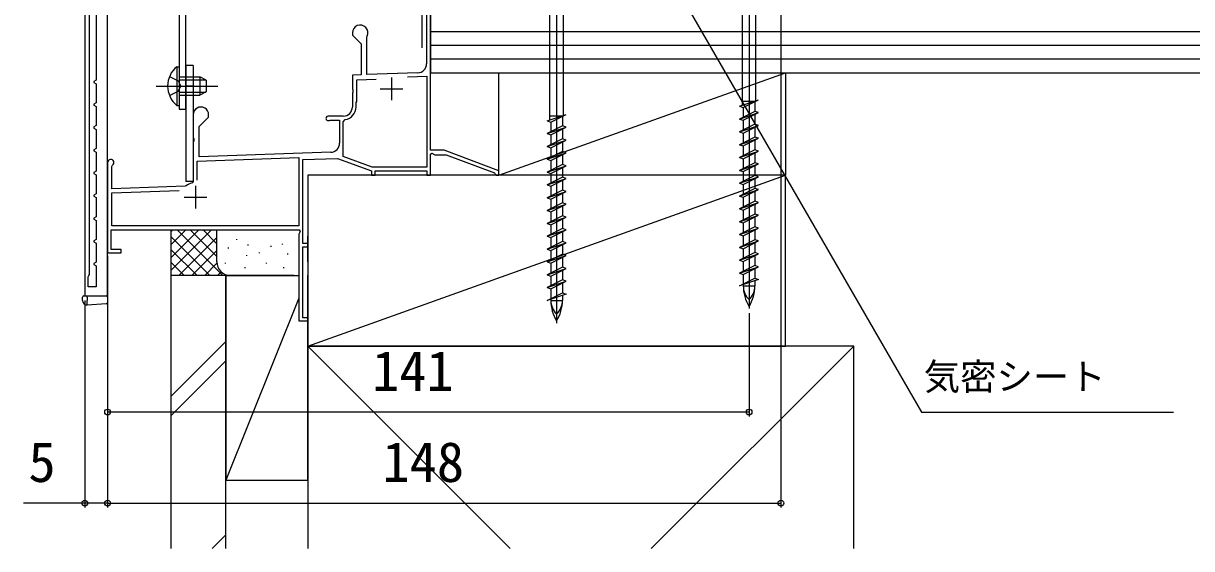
# Model space of a CAD drawing. Units: millimetres, scale not verified. Extents: x -525 to 525, y -783 to 778.
# Drawn here: x -103.5 to 153.3, y 39.1 to 154.5 of the extents above; entities that cross this region are included whole.
import ezdxf
from ezdxf.enums import TextEntityAlignment as Align

# ---------------------------------------------------------------- set-up
doc = ezdxf.new("R2010")
doc.units = ezdxf.units.MM
doc.header["$LTSCALE"] = 4
for name, color, linetype in [('0-2_YKK_11', 7, 'Continuous'), ('0-3_YKK_11E', 7, 'Continuous'), ('0-4_YKK_12', 2, 'Continuous'), ('0-5_YKK_13', 4, 'Continuous'), ('0-6_YKK_D', 6, 'Continuous'), ('0-8_YSS_K', 3, 'Continuous'), ('0-9_YSS_KE', 3, 'Continuous')]:
    doc.layers.add(name, color=color, linetype=linetype)
doc.styles.add('ＭＳ ゴシック', font='')
doc.styles.get('ＭＳ ゴシック').set_extended_font_data('MS Gothic')

msp = doc.modelspace()

# ---------------------------------------------------------------- linework, layer by layer
at = {"layer": '0-2_YKK_11'}
for points in [[(-88.999, 99.369), (-88.999, 159.43), (-89.149, 159.69), (-89.299, 159.95), (-89.299, 161.929)], [(-87.499, 162.245), (-87.499, 142.054), (-87.999, 141.765), (-87.999, 141.534), (-87.499, 141.246), (-87.499, 137.054), (-87.999, 136.765), (-87.999, 136.534), (-87.499, 136.246), (-87.499, 132.054), (-87.999, 131.765), (-87.999, 131.534), (-87.499, 131.246), (-87.499, 127.054), (-87.999, 126.765), (-87.999, 126.534), (-87.499, 126.246), (-87.499, 122.054), (-87.999, 121.765), (-87.999, 121.534), (-87.499, 121.246), (-87.499, 117.054), (-87.999, 116.765), (-87.999, 116.534), (-87.499, 116.246), (-87.499, 112.054), (-87.999, 111.765), (-87.999, 111.534), (-87.499, 111.246)], [(-87.499, 111.246), (-87.499, 107.054), (-87.999, 106.765), (-87.999, 106.534), (-87.499, 106.246), (-87.499, 102.054), (-87.999, 101.765), (-87.999, 101.534), (-87.499, 101.246), (-87.499, 96.65), (-89.299, 96.65), (-89.299, 98.85), (-89.149, 99.11), (-88.999, 99.369)]]:
    msp.add_lwpolyline(points, dxfattribs=at)
at = {"layer": '0-3_YKK_11E'}
for p, q in [((-14.9, 161.15), (-14.9, 145.65)), ((-22.6, 142.65), (-22.6, 137.65)), ((-25.1, 140.15), (-20.1, 140.15)), ((-33.2, 134.15), (-36.5, 134.15)), ((-65.7, 118.85), (-65.7, 113.85)), ((-68.2, 116.35), (-63.2, 116.35))]:
    msp.add_line(p, q, dxfattribs=at)
for points in [[(-84.2, 109.15), (-42.873, 109.15), (-42.677, 108.81), (-43, 108.25), (-43, 89.15), (-41, 89.15), (-41, 89.85), (-42.1, 89.85), (-42.1, 105.45), (-41, 105.45), (-41, 106.15), (-42.1, 106.15), (-42.1, 124.591), (-34.441, 124.858), (-27, 122.15), (-27, 121.15), (-26.2, 121.15), (-26.2, 122.15), (-14.8, 122.15), (-14.8, 121.15), (-14, 121.15), (-14, 125.823), (-13.7, 125.996), (-13.1, 125.65), (-10.612, 125.65), (0.009, 121.667), (0.202, 121.418), (0.5, 121.15), (1, 121.15), (1, 122.15), (-11, 126.65), (-14, 126.65), (-14, 160.35)], [(-31.2, 152.45), (-31.2, 151.95), (-29.3, 150.05), (-29.3, 143.216), (-31.2, 143.15), (-31.2, 140.108), (-31.08, 139.925), (-31.08, 139.375), (-31.2, 139.192), (-31.2, 136.15)], [(-16.83, 143.652), (-28, 143.262), (-28, 151.578), (-27.97, 151.709)], [(-19.068, 142.773), (-14.8, 142.922), (-14.8, 122.95), (-26.859, 122.95), (-33.2, 125.258), (-33.2, 132.888), (-32.776, 133.382)], [(-30.4, 136.15), (-30.4, 137.15), (-30.2, 137.35), (-30.2, 142.084), (-25.962, 142.232)], [(-66.2, 134.45), (-66.2, 129.408), (-66.08, 129.225), (-66.08, 128.675), (-66.2, 128.492), (-66.2, 119.757), (-66.431, 119.465)], [(-35.93, 126.207), (-64.9, 125.195), (-64.9, 131.85), (-62.8, 133.95), (-62.8, 134.45)], [(-36.258, 133.212), (-36.113, 133.25), (-34, 133.25), (-34, 128.206)], [(-85, 123.95), (-85, 104.15), (-82, 104.15), (-82, 104.85), (-84.2, 104.85), (-84.2, 109.15)], [(-65.3, 120.05), (-65.3, 124.281), (-43, 125.059), (-43, 110.05), (-84.1, 110.05), (-84.1, 117.281), (-69.294, 117.798)], [(-67.74, 118.815), (-67.921, 118.746), (-84.1, 118.181), (-84.1, 123.084), (-83.95, 123.344)]]:
    msp.add_lwpolyline(points, dxfattribs=at)
for centre, radius, start, end in [((-29.5, 152.45), 1.7, 334.15809, 180), ((-16.9, 145.65), 2, 272, 0.00001), ((-64.5, 134.45), 1.7, 359.99999, 180.00001), ((-33.2, 136.15), 2, 270.00001, 359.99999), ((-33.2, 136.15), 2.8, 278.71476, 360), ((-36.5, 133.65), 0.5, 90.00004, 298.95505), ((-36, 128.206), 2, 272, 0.00001), ((-84.3, 123.95), 0.7, 300.00004, 180.00003), ((-65.7, 116.35), 3.2, 103.21298, 129.61476)]:
    msp.add_arc(centre, radius, start, end, dxfattribs=at)
at = {"layer": '0-4_YKK_12'}
msp.add_lwpolyline([(-90.012, 316.425), (-90.012, 94.65), (-85, 94.65), (-85, 161.65)], dxfattribs=at)
at = {"layer": '0-5_YKK_13'}
for p, q in [((56, 169.018), (56, 91.878)), ((13.7, 165.818), (13.7, 88.678)), ((-69.3, 162.15), (-69.3, 135.65)), ((-67.8, 135.65), (-67.8, 162.15)), ((54.525, 136.54), (54.525, 164.177)), ((57.475, 137.53), (57.475, 164.177)), ((12.225, 133.34), (12.225, 160.977)), ((15.175, 134.33), (15.175, 160.977)), ((-69.809, 145.007), (-69.3, 145.007)), ((-69.3, 145.007), (-69.3, 136.507)), ((-66.2, 145.257), (-67.8, 145.257)), ((-67.8, 145.257), (-67.8, 119.757)), ((-66.2, 145.257), (-66.2, 119.757)), ((-69.3, 142.102), (-63.391, 142.102)), ((-63.3, 142.057), (-64.7, 142.757)), ((-63.3, 142.057), (-63.3, 139.457)), ((-74.3, 140.757), (-60.8, 140.757)), ((-69.3, 139.411), (-63.391, 139.411)), ((-69.3, 138.757), (-64.7, 138.757)), ((-66.2, 140.757), (-67.8, 140.757)), ((-63.3, 139.457), (-64.7, 138.757)), ((53.9, 136.33), (58.1, 137.74)), ((53.9, 136.33), (54.725, 136.053)), ((57.475, 137.35), (54.55, 137.35)), ((54.725, 136.053), (58.1, 137.74)), ((57.275, 137.327), (57.275, 135.197)), ((57.475, 137.427), (57.475, 137.35)), ((-69.3, 135.65), (-67.8, 135.65)), ((11.6, 133.13), (15.8, 134.54)), ((15.175, 134.15), (12.25, 134.15)), ((12.425, 132.853), (15.8, 134.54)), ((14.975, 134.127), (14.975, 131.997)), ((15.175, 134.227), (15.175, 134.15)), ((57.275, 135.197), (53.9, 133.51)), ((53.9, 133.51), (58.1, 134.92)), ((54.725, 136.053), (54.725, 133.922)), ((54.725, 133.233), (58.1, 134.92)), ((58.1, 134.92), (57.275, 135.197)), ((57.275, 134.507), (57.275, 132.377)), ((11.6, 133.13), (12.425, 132.853)), ((14.975, 131.997), (11.6, 130.31)), ((11.6, 130.31), (15.8, 131.72)), ((12.425, 132.853), (12.425, 130.722)), ((12.425, 130.033), (15.8, 131.72)), ((15.8, 131.72), (14.975, 131.997)), ((14.975, 131.307), (14.975, 129.177)), ((53.9, 133.51), (54.725, 133.233)), ((54.725, 133.233), (54.725, 131.102)), ((54.725, 130.413), (58.1, 132.1)), ((58.1, 132.1), (57.275, 132.377)), ((57.275, 131.687), (57.275, 129.557)), ((11.6, 130.31), (12.425, 130.033)), ((12.425, 130.033), (12.425, 127.902)), ((12.425, 127.213), (15.8, 128.9)), ((15.8, 128.9), (14.975, 129.177)), ((14.975, 128.487), (14.975, 126.357)), ((53.9, 130.69), (54.725, 130.413)), ((54.725, 130.413), (54.725, 128.282)), ((54.725, 127.593), (58.1, 129.28)), ((58.1, 129.28), (57.275, 129.557)), ((57.275, 128.867), (57.275, 126.737)), ((11.6, 127.49), (12.425, 127.213)), ((12.425, 127.213), (12.425, 125.082)), ((12.425, 124.393), (15.8, 126.08)), ((15.8, 126.08), (14.975, 126.357)), ((53.9, 127.87), (54.725, 127.593)), ((54.725, 127.593), (54.725, 125.462)), ((54.725, 124.773), (58.1, 126.46)), ((58.1, 126.46), (57.275, 126.737)), ((57.275, 126.047), (57.275, 123.917)), ((11.6, 124.67), (12.425, 124.393)), ((12.425, 124.393), (12.425, 122.262)), ((14.975, 125.667), (14.975, 123.537)), ((15.8, 123.26), (14.975, 123.537)), ((53.9, 125.05), (54.725, 124.773)), ((54.725, 124.773), (54.725, 122.642)), ((54.725, 121.953), (58.1, 123.64)), ((58.1, 123.64), (57.275, 123.917)), ((11.6, 121.85), (12.425, 121.573)), ((12.425, 121.573), (15.8, 123.26)), ((12.425, 121.573), (12.425, 119.442)), ((14.975, 122.847), (14.975, 120.717)), ((15.8, 120.44), (14.975, 120.717)), ((53.9, 122.23), (54.725, 121.953)), ((54.725, 121.953), (54.725, 119.822)), ((54.725, 119.133), (58.1, 120.82)), ((57.275, 123.227), (57.275, 121.097)), ((58.1, 120.82), (57.275, 121.097)), ((-66.2, 119.757), (-67.8, 119.757)), ((11.6, 119.03), (12.425, 118.753)), ((12.425, 118.753), (15.8, 120.44)), ((12.425, 118.753), (12.425, 116.622)), ((14.975, 120.027), (14.975, 117.897)), ((53.9, 119.41), (54.725, 119.133)), ((54.725, 119.133), (54.725, 117.002)), ((57.275, 120.407), (57.275, 118.277)), ((58.1, 118), (57.275, 118.277)), ((11.6, 116.21), (12.425, 115.933)), ((12.425, 115.933), (15.8, 117.62)), ((12.425, 115.933), (12.425, 113.802)), ((15.8, 117.62), (14.975, 117.897)), ((14.975, 117.207), (14.975, 115.077)), ((53.9, 116.59), (54.725, 116.313)), ((54.725, 116.313), (58.1, 118)), ((54.725, 116.313), (54.725, 114.182)), ((57.275, 117.587), (57.275, 115.457)), ((11.6, 113.39), (12.425, 113.113)), ((12.425, 113.113), (15.8, 114.8)), ((12.425, 113.113), (12.425, 110.982)), ((15.8, 114.8), (14.975, 115.077)), ((14.975, 114.387), (14.975, 112.257)), ((53.9, 113.77), (54.725, 113.493)), ((54.725, 113.493), (58.1, 115.18)), ((54.725, 113.493), (54.725, 111.362)), ((58.1, 115.18), (57.275, 115.457)), ((57.275, 114.767), (57.275, 112.637)), ((11.6, 110.57), (12.425, 110.293)), ((12.425, 110.293), (15.8, 111.98)), ((15.8, 111.98), (14.975, 112.257)), ((14.975, 111.567), (14.975, 109.437)), ((53.9, 110.95), (54.725, 110.673)), ((54.725, 110.673), (58.1, 112.36)), ((54.725, 110.673), (54.725, 108.542)), ((58.1, 112.36), (57.275, 112.637)), ((57.275, 111.947), (57.275, 109.817)), ((12.425, 110.293), (12.425, 108.162)), ((12.425, 107.473), (15.8, 109.16)), ((15.8, 109.16), (14.975, 109.437)), ((14.975, 108.747), (14.975, 106.617)), ((53.9, 108.13), (54.725, 107.853)), ((54.725, 107.853), (58.1, 109.54)), ((58.1, 109.54), (57.275, 109.817)), ((57.275, 109.127), (57.275, 106.997)), ((11.6, 107.75), (12.425, 107.473)), ((12.425, 107.473), (12.425, 105.342)), ((12.425, 104.653), (15.8, 106.34)), ((15.8, 106.34), (14.975, 106.617)), ((14.975, 105.927), (14.975, 103.797)), ((53.9, 105.31), (54.725, 105.033)), ((54.725, 107.853), (54.725, 105.722)), ((54.725, 105.033), (58.1, 106.72)), ((58.1, 106.72), (57.275, 106.997)), ((57.275, 106.307), (57.275, 104.177)), ((11.6, 104.93), (12.425, 104.653)), ((12.425, 104.653), (12.425, 102.522)), ((12.425, 101.833), (15.8, 103.52)), ((15.8, 103.52), (14.975, 103.797)), ((14.975, 103.107), (14.975, 100.977)), ((54.725, 105.033), (54.725, 102.902)), ((54.725, 102.213), (58.1, 103.9)), ((57.275, 103.487), (57.275, 101.357)), ((11.6, 102.11), (12.425, 101.833)), ((12.425, 101.833), (12.425, 99.702)), ((12.425, 99.013), (15.8, 100.7)), ((14.975, 100.287), (14.975, 98.157)), ((53.9, 102.49), (54.725, 102.213)), ((57.275, 101.357), (53.9, 99.67)), ((54.725, 102.213), (54.725, 100.082)), ((54.725, 99.393), (58.1, 101.08)), ((57.275, 100.667), (57.275, 98.537)), ((11.6, 99.29), (12.425, 99.013)), ((14.975, 98.157), (11.6, 96.47)), ((12.425, 99.013), (12.425, 96.882)), ((12.425, 96.193), (15.8, 97.88)), ((53.9, 99.67), (54.725, 99.393)), ((53.9, 96.85), (57.275, 98.537)), ((58.1, 98.26), (53.9, 96.85)), ((54.725, 99.393), (54.725, 97.262)), ((57.275, 98.537), (58.1, 98.26)), ((57.275, 97.983), (57.275, 96.85)), ((11.6, 96.47), (12.425, 96.193)), ((11.6, 93.65), (14.975, 95.337)), ((15.8, 95.06), (11.6, 93.65)), ((12.425, 96.193), (12.425, 94.062)), ((14.975, 97.467), (14.975, 95.337)), ((14.975, 95.337), (15.8, 95.06)), ((54.725, 97.127), (54.725, 96.85)), ((54.725, 96.85), (57.275, 96.85)), ((-90.5, 93.692), (-90.5, 94.35)), ((-90.5, 93.652), (-90.5, 93.692)), ((-90.2, 94.65), (-89.5, 94.65)), ((-89.5, 92.65), (-89.561, 92.654)), ((-89.5, 94.35), (-89.5, 94.65)), ((-89.5, 94.65), (-85.3, 94.65)), ((-89.5, 94.35), (-89.5, 93.648)), ((-89.5, 92.65), (-89.5, 93.648)), ((-85.282, 92.908), (-89.5, 92.65)), ((12.425, 93.927), (12.425, 93.65)), ((12.425, 93.65), (14.975, 93.65)), ((14.975, 94.783), (14.975, 93.65))]:
    msp.add_line(p, q, dxfattribs=at)
for points in [[(-69.809, 145.007), (-69.809, 136.507), (-69.3, 136.507)], [(-71.396, 142.832), (-69.489, 141.902), (-68.88, 140.757)], [(-69.3, 142.757), (-64.7, 142.757), (-64.7, 138.757)], [(-71.396, 138.682), (-69.489, 139.612), (-68.88, 140.757)], [(57.275, 132.377), (53.9, 130.69), (58.1, 132.1)], [(14.975, 129.177), (11.6, 127.49), (15.8, 128.9)], [(57.275, 129.557), (53.9, 127.87), (58.1, 129.28)], [(14.975, 126.357), (11.6, 124.67), (15.8, 126.08)], [(57.275, 126.737), (53.9, 125.05), (58.1, 126.46)], [(14.975, 123.537), (11.6, 121.85), (15.8, 123.26)], [(57.275, 123.917), (53.9, 122.23), (58.1, 123.64)], [(14.975, 120.717), (11.6, 119.03), (15.8, 120.44)], [(57.275, 121.097), (53.9, 119.41), (58.1, 120.82)], [(57.275, 118.277), (53.9, 116.59), (58.1, 118)], [(14.975, 117.897), (11.6, 116.21), (15.8, 117.62)], [(14.975, 115.077), (11.6, 113.39), (15.8, 114.8)], [(57.275, 115.457), (53.9, 113.77), (58.1, 115.18)], [(14.975, 112.257), (11.6, 110.57), (15.8, 111.98)], [(57.275, 112.637), (53.9, 110.95), (58.1, 112.36)], [(14.975, 109.437), (11.6, 107.75), (15.8, 109.16)], [(57.275, 109.817), (53.9, 108.13), (58.1, 109.54)], [(14.975, 106.617), (11.6, 104.93), (15.8, 106.34)], [(57.275, 106.997), (53.9, 105.31), (58.1, 106.72)], [(14.975, 103.797), (11.6, 102.11), (15.8, 103.52)], [(53.9, 99.67), (58.1, 101.08), (57.275, 101.357)], [(11.6, 96.47), (15.8, 97.88), (14.975, 98.157)], [(-85, 94.35), (-85, 93.906), (-85, 93.207)]]:
    msp.add_lwpolyline(points, dxfattribs=at)
for points in [[(57.275, 104.177), (53.9, 102.49), (58.1, 103.9)], [(14.975, 100.977), (11.6, 99.29), (15.8, 100.7)]]:
    msp.add_lwpolyline(points, close=True, dxfattribs=at)
for centre, radius, start, end in [((-66.269, 140.757), 5.531, 129.79413, 230.20587), ((63.304, 96.85), 8.579, 180, 211.63839), ((58.892, 96.85), 4.167, 180, 226.05098), ((48.696, 96.85), 8.579, 328.36161, 0), ((53.108, 96.85), 4.167, 313.94902, 0), ((-90.2, 94.35), 0.3, 90, 180), ((-89.5, 93.652), 1, 180, 266.5), ((-85.3, 94.35), 0.3, 0, 90), ((-85.3, 93.207), 0.3, 273.5, 0), ((21.004, 93.65), 8.579, 180, 211.63839), ((16.592, 93.65), 4.167, 180, 226.05098), ((10.808, 93.65), 4.167, 313.94902, 0), ((6.397, 93.65), 8.579, 328.36161, 0)]:
    msp.add_arc(centre, radius, start, end, dxfattribs=at)
msp.add_ellipse((-85.3, 94.15), major_axis=(0, 0.5), ratio=0.005236, start_param=6.2744587, end_param=6.2831853, dxfattribs=at)
at = {"layer": '0-6_YKK_D'}
for p, q in [((63, 162.95), (63, 48.15)), ((-85, 103.45), (-85, 48.15)), ((-85, 103.45), (-85, 48.15)), ((-85, 103.45), (-85, 68.15)), ((-90.012, 93.65), (-90.012, 48.15)), ((56, 90.878), (56, 68.15)), ((56, 69.15), (-85, 69.15)), ((-85, 49.15), (63, 49.15))]:
    msp.add_line(p, q, dxfattribs=at)
for points in [[(39.606, 163.15), (40.881, 160.941), (93.877, 69.15), (149.258, 69.15)], [(-85, 49.15), (-90.012, 49.15), (-103.517, 49.15)]]:
    msp.add_lwpolyline(points, dxfattribs=at)
for centre in [(-85, 69.15), (56, 69.15), (-90.012, 49.15), (-85, 49.15), (-85, 49.15), (63, 49.15)]:
    msp.add_circle(centre, 0.637, dxfattribs=at)
at = {"layer": '0-8_YSS_K'}
for p, q in [((169, 152.65), (-14, 152.65)), ((169, 149.65), (-14, 149.65)), ((169, 146.65), (-14, 146.65)), ((1, 143.65), (64, 143.65)), ((1, 121.15), (1, 143.65)), ((-41, 83.65), (64, 121.15)), ((-71, 99.15), (-71, 109.15)), ((-71, 100.292), (-62.142, 109.15)), ((-71, 103.12), (-64.97, 109.15)), ((-71, 105.949), (-67.799, 109.15)), ((-71, 108.777), (-70.627, 109.15)), ((-69.686, 109.15), (-59.686, 99.15)), ((-66.858, 109.15), (-61, 103.292)), ((-64.029, 109.15), (-61, 106.12)), ((-61.201, 109.15), (-61, 108.949)), ((-61, 102.15), (-61, 109.15)), ((-71, 107.635), (-62.515, 99.15)), ((-69.314, 99.15), (-61, 107.464)), ((-58.505, 105.293), (-58.505, 105.093)), ((-56.674, 107.149), (-56.674, 106.949)), ((-54.165, 105.961), (-54.165, 105.761)), ((-49.158, 105.627), (-49.158, 105.427)), ((-46.651, 106.13), (-46.651, 105.93)), ((-41, 102.15), (-41, 107.797)), ((-71, 104.807), (-65.343, 99.15)), ((-66.485, 99.15), (-61, 104.635)), ((-54.499, 103.624), (-54.499, 103.424)), ((-51.706, 104.227), (-51.706, 104.027)), ((-45.486, 103.958), (-45.486, 103.758)), ((-71, 101.978), (-68.172, 99.15)), ((-63.657, 99.15), (-60.982, 101.824)), ((-59.172, 101.955), (-59.172, 101.755)), ((-54.833, 100.953), (-54.833, 100.753)), ((-50.159, 101.955), (-50.159, 101.755)), ((-46.317, 100.953), (-46.317, 100.753)), ((-58, 99.15), (-71, 99.15)), ((-59, 99.15), (-71, 99.15)), ((-71, 39.15), (-71, 99.15)), ((-60.828, 99.15), (-60.034, 99.944)), ((-59, 99.15), (-43, 99.15)), ((-59, 99.15), (-59, 54.15)), ((-59, 39.15), (-59, 99.15)), ((-44, 99.15), (-58, 99.15)), ((-41, 54.15), (-41, 99.15)), ((-43, 94.15), (-59, 54.15)), ((-59, 84.608), (-71, 72.608)), ((-41, 83.65), (3.5, 39.15)), ((34.5, 39.15), (79, 83.65)), ((-71, 68.365), (-59, 80.365)), ((-59, 54.15), (-41, 54.15)), ((-59, 42.181), (-62.031, 39.15))]:
    msp.add_line(p, q, dxfattribs=at)
for points in [[(169, 158.65), (-14, 158.65), (-14, 143.65), (169, 143.65)], [(-41, 121.15), (-41, 83.65), (64, 83.65)], [(64, 83.65), (64, 121.15), (-41, 121.15)], [(79, 39.15), (79, 83.65), (-41, 83.65), (-41, 39.15)]]:
    msp.add_lwpolyline(points, dxfattribs=at)
msp.add_lwpolyline([(1, 121.15), (64, 143.65), (64, 121.15)], close=True, dxfattribs=at)
msp.add_arc((-58, 102.15), 3, 180, 270, dxfattribs=at)
at = {"layer": '0-9_YSS_KE'}
msp.add_lwpolyline([(64, 163.15), (-15.9, 163.15), (-15.9, 149.15)], dxfattribs=at)

# ---------------------------------------------------------------- texts
at = {"layer": '0-6_YKK_D', "style": 'ＭＳ ゴシック'}
for s, height, p in [('141', 8.798, (-26.875, 71.15)), ('気密シート', 5.865, (94.376, 72.24)), ('5', 8.798, (-102.403, 51.15)), ('148', 8.798, (-24.602, 51.15))]:
    msp.add_text(s, height=height, dxfattribs=at).set_placement(p, align=Align.BOTTOM_LEFT)

doc.saveas('drawing.dxf')
